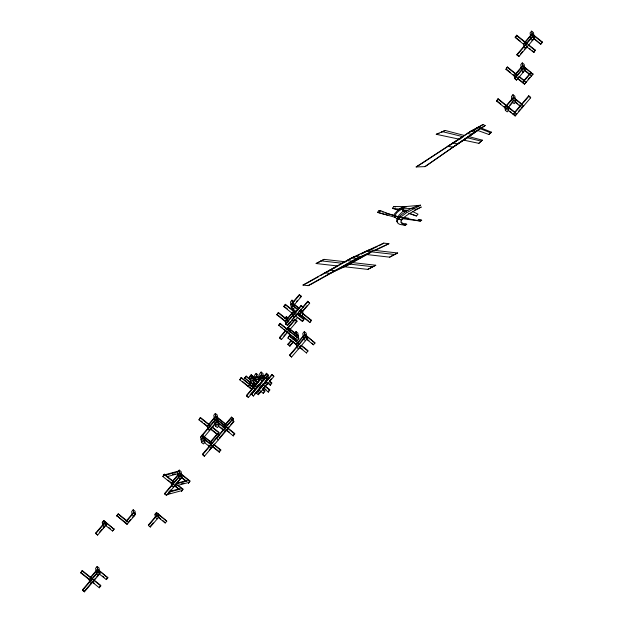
<?xml version="1.0" encoding="UTF-8"?>
<svg xmlns="http://www.w3.org/2000/svg" width="623" height="623" viewBox="0 0 623 623"><rect width="100%" height="100%" fill="white"/><g stroke="black" fill="none" stroke-linecap="round" stroke-linejoin="round"><path stroke-width="0.93" d="M285.684 321.865L276.955 314.856L278.395 312.489L287.974 320.175M292.662 313.681L283.924 306.672L285.373 304.304L295.909 312.762M276.955 314.856L278.395 312.489M283.924 306.672L285.373 304.304M523.99 44.591L515.252 37.582L516.701 35.215L526.887 43.392M515.252 37.582L516.701 35.215M105.248 525.189L112.529 531.03L114.064 529.231L103.784 520.478L102.25 522.284L102.748 525.43L104.594 526.91M293.822 301.633L291.985 300.154L290.45 301.96L291.369 307.692L296.47 311.78M102.336 522.853L103.87 521.046L114.064 529.231M105.622 521.957L106.128 525.111L97.616 535.095L95.778 533.615L95.685 533.047L104.197 523.063L106.035 524.543L102.997 528.102M290.863 304.538L299.375 294.554L301.306 296.603L294.009 305.161M95.778 533.615L104.29 523.632L103.784 520.478M290.957 305.106L299.468 295.123L299.375 294.554M99.345 532.385L101.775 529.534M291.369 307.692L292.903 305.893L291.985 300.154M296.353 301.734L297.568 300.309M299.998 297.459L301.213 296.034M298.682 338.227L280.132 323.337L278.598 325.136L297.233 340.594L298.767 338.795L297.849 333.056L296.011 331.584L294.477 333.383M134.007 516.202L132.169 514.723L131.663 511.576L133.197 509.77L135.035 511.249L135.541 514.403L127.03 524.387L116.75 515.634L118.284 513.835L127.022 520.844M210.605 425.665L200.411 417.48L198.971 419.847L207.708 426.864M284.797 318.408L286.339 316.609L288.176 318.08M278.691 325.704L280.132 323.337M293.207 309.172L294.741 307.365L294.235 304.219M116.844 516.202L118.284 513.835M198.971 419.847L200.411 417.48M534.277 37.793L532.439 36.321L516.958 54.489L517.043 55.058L518.881 56.529L534.37 38.361L533.452 32.622L531.614 31.15L530.08 32.949L530.998 38.688L532.836 40.16M384.773 214.483L377.499 212.35L379.033 210.551L380.661 210.699L388.721 213.985L398.65 216.843M285.723 320.393L293.721 311.009L294.227 314.156L296.065 315.635L295.98 315.067M285.303 321.561L293.815 311.578M523.608 44.288L532.12 34.304L542.314 42.481L540.772 44.28L533.498 38.439M301.111 305.41L303.043 307.451L301.111 305.41L285.63 323.578L286.853 324.56M302.256 307.684L307.731 301.259L307.824 301.828L287.553 325.619L285.716 324.147L301.205 305.979M253.958 387.67L241.233 377.452L239.793 379.82L251.785 389.453M239.793 379.82L241.233 377.452M517.043 55.058L532.533 36.882L531.614 31.15M113.978 528.662L112.529 531.03M288.075 324.334L290.505 321.484M291.72 320.058L296.875 314.015M298.697 311.874L301.127 309.024M517.573 75.157L507.379 66.973L505.938 69.34L514.668 76.356M505.938 69.34L507.379 66.973M520.618 53.819L522.44 51.686M524.262 49.544L526.692 46.686M531.847 40.643L533.062 39.218M250.586 383.145L244.668 377.904L246.202 376.097L250.571 379.609M287.569 332.355L281.495 339.488L279.657 338.009L279.563 337.44L295.045 319.272L296.976 321.32L289.679 329.879M244.761 378.473L246.202 376.097M302.272 311.298L307.139 305.589M215.332 413.415L213.79 415.222L215.542 426.124L217.38 427.596L218.914 425.797L217.17 414.895L215.332 413.415L217.077 424.318L218.914 425.797M279.657 338.009L285.731 330.883M286.627 329.824L295.138 319.84L295.045 319.272M295.388 320.051L297.817 317.193M299.032 315.768L300.255 314.342M302.365 311.866L309.662 303.308L307.731 301.259M89.517 579.912L80.78 572.903L82.228 570.536L91.69 578.128M80.78 572.903L82.228 570.536M162.907 476.548L164.355 474.181L162.907 476.548L171.644 483.557M398.51 210.044A13.776 3.302 -5.3 0 1 396.096 209.468L392.412 208.292L393.946 206.493L403.938 206.649M126.321 520.914L133.618 512.355L135.456 513.835L132.411 517.402M208.448 424.559L215.745 416L225.931 424.185M283.831 336.07L285.653 333.928M295.061 322.893L296.883 320.752M254.815 377.67L251.178 374.742L249.644 376.549L250.563 382.281L252.401 383.76L253.935 381.954L253.016 376.222M133.197 509.77L133.704 512.924L125.192 522.907L125.106 522.339L126.329 523.328M207.327 426.553L215.831 416.569L226.024 424.754M249.737 377.117L251.271 375.311L254.908 378.239M250.057 379.127L251.591 377.328L258.14 382.592M128.766 521.677L130.589 519.535M288.877 333.889L290.419 332.082L289.913 328.936M200.762 437.323L216.243 419.154L226.437 427.331M250.15 379.695L251.684 377.896L257.509 382.577M256.146 373.395L254.612 375.194L255.531 380.926L257.369 382.405L258.903 380.606L257.984 374.867L256.146 373.395L257.065 379.127L258.903 380.606M201.081 439.34L202.615 437.541L211.353 444.549M215.036 422.97L216.57 421.171L225.308 428.18M299.593 343.904L289.399 335.727L287.951 338.094L296.688 345.111M214.958 423.624L209.484 430.041L209.577 430.61L207.739 429.138L207.233 425.984M297.366 313.93L303.915 319.186L302.474 321.554L303.401 319.786M517.199 78.381L524.48 84.23L532.992 74.246L522.713 65.493L514.201 75.476L514.707 78.63L516.545 80.102L525.049 70.119L524.13 64.387L522.292 62.907L520.758 64.714L521.677 70.446L523.515 71.925M201.174 439.908L202.709 438.109L212.902 446.286L212.809 445.718M215.13 423.539L216.664 421.74L226.85 429.917L226.764 429.348L220.075 437.198M287.951 338.094L289.399 335.727M250.563 382.281L252.097 380.482L251.178 374.742M203.814 437.369L215.044 424.193M249.27 384.531L251.092 382.397M253.522 379.539L256.567 375.973L260.928 379.485M251.186 382.966L248.141 386.533L248.055 385.964M254.223 379.399L256.653 376.541L260.297 379.469M535.243 50.097L533.802 52.464L535.243 50.097L527.961 44.256M541.192 43.112L542.22 41.912L532.026 33.735L523.515 43.719L524.021 46.873L525.859 48.345L525.765 47.776M261.356 381.533L263.786 378.683L261.948 377.203L246.467 395.371L246.552 395.94L248.39 397.419L263.879 379.251L262.961 373.512L261.123 372.04L259.589 373.839L260.507 379.571L262.345 381.05M204.04 436.427L204.959 442.166L203.425 443.965L201.587 442.486L203.121 440.687L202.202 434.955M215.542 426.124L217.077 424.318M514.287 76.045L522.798 66.061L532.992 74.246M96.767 576.68L99.805 573.113L97.967 571.634L82.485 589.81L82.571 590.378L84.409 591.85L99.898 573.682L98.979 567.942L97.141 566.471L95.607 568.269L96.526 574.009L98.364 575.481M177.734 471.915L179.268 470.116L181.106 471.588L182.025 477.327L166.536 495.495L164.698 494.023L164.612 493.455L180.094 475.279L181.932 476.759L175.857 483.892M251.108 386.011L252.323 384.586M255.531 380.926L257.065 379.127M254.239 383.013L249.979 388.004L249.893 387.436M254.239 383.176L253.024 384.609L253.53 387.755L255.368 389.235L255.274 388.666M258.498 378.184L261.535 374.625L265.904 378.13M293.495 341.91L289.843 346.193L287.919 344.153L290.957 340.586M292.779 338.445L293.994 337.02M253.117 385.178L254.939 383.036M258.584 378.753L261.629 375.194L267.454 379.866M288.005 344.714L291.657 340.438M292.872 339.013L294.087 337.588M295.302 336.163L296.517 334.73M514.707 78.63L523.211 68.647L522.292 62.907M515.151 112.452L498.065 98.73L496.617 101.105L505.354 108.114M90.257 577.614L97.554 569.056L107.841 577.801L106.299 579.6L99.026 573.76M172.392 481.26L179.681 472.701L189.875 480.878L188.434 483.246L189.875 480.878M496.617 101.105L498.065 98.73M89.136 579.608L97.647 569.624L107.841 577.801M171.263 483.253L179.774 473.27L189.968 481.447M246.552 395.94L262.042 377.772L261.123 372.04M292.187 342.775L289.757 345.625L289.843 346.193M310.34 321.413L311.36 320.214L299.367 310.581M522.526 72.408L523.748 70.983M295.395 339.114L296.93 337.316L296.011 331.584M263.467 376.837L266.504 373.27L268.435 375.311L266.005 378.161M297.919 312.948L309.919 322.582L311.36 320.214M294.71 340.485L295.925 339.06M263.56 377.406L266.597 373.839L266.504 373.27M82.571 590.378L98.06 572.202L97.141 566.471M164.698 494.023L180.187 475.847L179.268 470.116M250.127 394.709L252.556 391.859M253.771 390.434L256.808 386.867M257.712 385.816L258.927 384.383M210.239 442.034L217.536 433.476L219.374 434.947M224.194 425.665L231.483 417.106L233.321 418.586L232.2 420.58M306.975 338.305L305.138 336.833L289.656 355.001L289.742 355.569L291.58 357.041L307.069 338.873L306.15 333.141L304.312 331.662L302.778 333.461L303.697 339.2L305.535 340.672M259.627 384.407L266.924 375.848L268.762 377.328L268.848 377.896L253.366 396.064L251.435 394.016L258.124 386.174M209.624 443.428L217.622 434.044L217.536 433.476M223.065 427.658L231.577 417.675L231.483 417.106M251.528 394.585L267.01 376.417L266.924 375.848M212.404 427.105L218.961 432.37L217.513 434.737L210.231 428.889M84.409 591.85L84.323 591.282L92.827 581.298L92.92 581.866L91.083 580.387L90.576 577.241M93.123 580.955L95.553 578.105M168.88 492.077L170.702 489.935M174.642 485.317L173.513 487.311L171.675 485.839L171.169 482.685M210.652 444.62L231.896 419.692L233.734 421.164L233.827 421.732L204.391 456.27L202.459 454.229L209.756 445.671M202.553 454.798L231.99 420.26L231.896 419.692M232.106 420.011L233.321 418.586M296.307 344.799L304.818 334.816L315.012 343L313.478 344.799L306.197 338.951M254.488 394.071L256.917 391.213M258.132 389.788L261.177 386.221M262.073 385.17L263.288 383.745M265.11 381.603L268.762 377.328M257.626 391.236L263.093 384.819M264.596 383.059L271.893 374.501L273.731 375.973L273.824 376.541L258.335 394.709L255.422 392.373M271.893 374.501L271.986 375.069L256.497 393.238L256.403 392.669M209.164 450.001L210.379 448.568M214.312 443.95L211.275 447.516L211.368 448.085L204.087 442.244M227.052 429.013L229.482 426.155M230.697 424.73L233.734 421.164M523.772 80.756L531.061 72.198L531.154 72.766L522.642 82.75L522.557 82.181M289.742 355.569L305.231 337.401L304.312 331.662M157.938 517.121L165.22 522.97L166.754 521.163L156.474 512.418L154.932 514.216L155.439 517.37L157.276 518.842M512.978 94.673L511.444 96.472L512.363 102.211L514.201 103.683L515.735 101.884L514.816 96.144L512.978 94.673L513.897 100.404L515.735 101.884M155.026 514.785L156.56 512.986L166.754 521.163M258.755 393.541L260.679 391.291M262.501 389.149L264.931 386.299M266.434 384.531L267.649 383.106M269.479 380.965L271.301 378.823M300.294 346.154L298.557 348.857L296.719 347.385L296.213 344.231L304.725 334.247L315.012 343M524.48 84.23L525.929 81.862L526.014 82.431L518.733 76.582M528.039 79.378L529.861 77.244M531.684 75.103L532.899 73.678M158.312 513.889L158.81 517.043L150.307 527.027L148.469 525.555L156.973 515.571L156.474 512.418M504.973 107.81L513.484 97.827L523.678 106.003L523.585 105.435L522.37 106.86M264.752 390.987L263.311 393.354L264.752 390.987L262.571 389.235M271.729 382.802L270.281 385.17L271.729 382.802L269.541 381.05M153.25 522.892L150.213 526.458L150.307 527.027M509.762 105.147L512.192 102.297M508.251 106.915L508.757 110.069L507.223 111.867L505.385 110.388L506.92 108.589L506.413 105.443M512.363 102.211L513.897 100.404M100.256 586.017L99.33 587.785L100.77 585.418L93.489 579.577M107.748 577.233L106.299 579.6M182.897 489.063L181.457 491.43L182.897 489.063L177.804 484.974M508.025 107.857L512.893 102.149M410.175 213.596L416.483 215.986L418.017 214.18L412.628 211.54M269.72 389.632L268.279 391.999L269.72 389.632L265.359 386.128M219.724 451.044L220.752 449.837L214.195 444.581M234.7 433.476L233.259 435.843L234.7 433.476L227.418 427.627M212.03 446.364L219.304 452.212L220.752 449.837M299.219 347.136L306.5 352.984L307.941 350.617L301.392 345.352M514.45 112.522L528.725 95.778L530.562 97.25L530.648 97.819L515.166 115.987L507.885 110.146M528.725 95.778L528.81 96.347L513.329 114.515L513.235 113.947M515.166 115.987L516.607 113.62L516.701 114.188L498.151 99.298M518.718 111.143L520.548 109.002M476.47 130.02L488.923 134.49L491.407 132.162L478.534 126.975L475.972 128.673M394.741 217.053L396.501 218.424A13.745 3.294 -5.3 0 0 398.409 218.93L406.087 213.004L420.595 205.224C411.951 207.054 403.408 212.186 397.225 218.657L401.57 220.044L403.104 218.245L398.759 216.859A13.831 3.317 -5.3 0 1 395.364 216.111L394.157 215.418L396.041 216.181M488.923 134.49L491.407 132.162M463.372 140.058L478.838 143.345L482.303 140.144L468.021 136.421M478.838 143.345L482.303 140.144M377.499 212.35L378.683 212.622L380.661 210.699M398.416 218.93L400.394 217.006L398.704 216.851L396.874 219.288L396.695 221.258L397.676 222.427M400.394 217.006L397.529 220.184A3.489 1.947 -43.3 0 0 397.092 221.741C397.926 225.355 403.19 224.646 405.799 225.176C401.586 225.425 399.055 220.721 403.104 218.245A13.831 3.317 -5.3 0 1 402.59 218.182M403.813 210.512L398.969 215.184A3.489 1.947 -43.3 0 0 398.494 216.749L398.549 217.209M421.981 163.397L472.592 130.23L475.894 131.352L425.026 166.621L416.141 166.948L471.011 131.095L482.957 124.545L485.161 125.542L480.808 128.439M468.753 136.756L477.296 130.768M463.785 140.144L480.146 128.688M425.026 166.621L474.485 132.232L485.161 125.542M480.863 125.955L482.957 124.545M471.767 131.321L477.382 127.606L490.792 132.839M472.958 130.666L474.555 129.615M414.575 208.246L399.592 209.032L403.151 206.68L405.791 206.556L406.352 207.085M465.638 138.937L453.131 147.075L447.641 146.366L455.981 141.483M468.901 136.647L457.773 143.851L452.757 143.025L461.986 137.667M478.036 130.191L471.315 134.436L467.569 133.345L480.092 126.383M401.002 209.04L405.791 206.556L403.151 206.68L401.819 207.521L397.552 210.605L394.624 213.798A3.489 1.947 -43.3 0 0 394.157 215.363L394.211 215.823M416.141 166.948L421.249 163.841M405.791 206.556C402.022 209.46 395.013 211.719 394.818 217.209L394.772 215.838M337.876 265.998L316.118 263.521L324.124 259.37L345.89 261.839M324.124 259.37L316.118 263.521M320.37 275.662L354.783 256.411L359.899 256.995L311.298 284.181L308.112 285.646L302.988 285.061L351.59 257.875L383.784 243.118L388.908 243.702L374.361 250.859M306.181 283.597L318.703 276.596M361.083 254.028L366.09 251.233L394.484 254.457L397.676 252.993L369.283 249.768L364.276 252.572M378.971 245.812L383.784 243.118M308.112 285.646L356.706 258.459L388.908 243.702M344.503 266.753L371.215 251.809M370.226 252.681L347.696 265.289L330.003 273.396L324.879 272.812L330.19 270.382M343.172 266.597L367.772 269.393L375.778 265.242L352.12 262.548M366.005 254.464L389.663 257.151L394.484 254.457M375.778 265.242L367.772 269.393M397.676 252.993L389.663 257.151M441.388 132.31L445.126 130.456L464.33 135.456M459.984 139.342L436.248 134.295L445.126 130.456M351.201 258.545L346.777 260.57L351.894 261.154L369.937 252.883M352.968 257.727L359.16 254.893M361.278 253.919L364.813 252.299M369.237 250.275L377.203 246.63M335.89 267.283L329.699 270.117L334.816 270.701L352.509 262.594M302.988 285.061L305.387 283.963M436.248 134.295L438.981 133.361M163.88 475.038L178.801 470.98M165.048 475.302L179.027 471.494M172.446 474.609L175.242 473.846M167.081 476.65L178.271 473.605M176.379 483.316L186.635 480.52M175.678 484.087L188.73 480.535M181.215 483.9L184.011 483.137M173.981 486.446L188.901 482.389M169.401 491.5L179.658 488.705M168.701 492.271L181.752 488.72M167.712 493.86L170.507 493.097M167.011 494.631L181.924 490.574M420.595 205.224L405.9 206.548M414.653 209.99L421.288 207.007L409.295 213.627L404.794 216.773L401.57 220.044L400.877 219.826M407.979 210.372L402.622 210.387M399.592 209.032L401.788 209.024L403.938 210.418L402.544 210.387M400.246 209.04L394.608 208.721A13.745 3.294 -5.3 0 1 392.412 208.292M418.01 219.888L421.771 220.238L418.82 219.654M405.059 224.124L406.858 224.296L403.003 223.431L400.854 222.1M351.59 257.875L356.706 258.459M320.931 260.835L342.697 263.303M347.042 263.794L372.593 266.699M408.774 218.284L404.101 217.497M402.178 218.634L420.712 221.118L402.762 217.777M398.261 216.352L399.678 216.648M394.655 217.178L378.683 212.622M386.073 214.81L387.413 215.13M441.902 131.523L463.481 136.811M466.292 137.496L481.306 141.172M397.178 216.477L398.93 217.123M394.001 215.379L385.38 212.934M471.011 131.095L474.485 132.232M416.483 215.986L408.75 213.385M382.086 211.773L383.161 212.17M393.946 206.493L395.418 207.077M379.033 210.551L380.022 210.971M404.763 211.734L402.933 210.862M406.5 211.851L401.788 209.024M403.151 206.68L403.79 207.194M532.533 36.882L534.37 38.361M534.861 39.039L540.772 44.28M516.786 35.784L526.98 43.96M528.055 44.825L535.336 50.665M527.393 46.546L525.555 45.066L525.049 41.92M515.159 37.014L520.26 41.102M529.34 48.392L530.796 49.56M532.252 50.728L533.709 51.896M526.521 46.624L533.802 52.464M516.958 54.489L518.18 55.47M524.963 69.55L523.125 68.078L514.614 78.062L516.545 80.102M523.211 68.647L525.049 70.119M525.539 70.804L529.908 74.308M524.177 70.204L531.458 76.045L531.364 75.476M519.372 76.598L524.473 80.694M507.472 67.541L517.666 75.726M518.079 78.303L516.241 76.831L515.735 73.678M506.569 69.355L510.214 72.276M513.126 74.62L514.582 75.788M519.294 79.573L524.395 83.661M528.81 96.347L530.648 97.819M522.129 104.267L513.391 97.258L504.879 107.242L505.385 110.388M516.226 102.561L517.682 103.73M519.138 104.898L520.594 106.066M514.863 101.962L522.144 107.802L522.051 107.234M506.92 108.589L508.757 110.069M497.255 101.121L500.892 104.041M503.805 106.377L505.261 107.545M509.98 111.33L511.436 112.498M512.893 113.666L515.073 115.419M299.468 295.123L301.306 296.603M307.824 301.828L309.662 303.308M292.397 302.739L299.679 308.587M301.135 309.756L302.591 310.924L303.097 314.07L301.563 315.877L298.557 312.964M292.491 303.308L299.04 308.564M300.496 309.74L302.685 311.492M297.911 309.413L292.818 305.325L291.276 307.123L293.464 308.876M292.903 305.893L298.004 309.981M299.461 311.15L311.453 320.783M301.82 315.581L308.369 320.845M285.459 304.873L295.652 313.05L295.559 312.481M296.727 313.914L304.008 319.755M283.839 306.103L287.476 309.024M298.744 318.065L302.381 320.985M295.193 315.713L302.474 321.554M295.138 319.84L296.976 321.32M292.335 319.996L293.558 320.985M278.489 313.058L288.675 321.234M289.088 323.82L287.25 322.34L286.339 316.609M276.861 314.288L284.143 320.129M305.231 337.401L307.069 338.873M306.835 338.967L309.016 340.726M311.928 343.063L313.478 344.799M288.683 327.947L298.261 335.641M288.161 328.025L298.355 336.21M280.225 323.905L298.767 338.795M280.778 326.888L282.235 328.056M283.691 329.224L288.792 333.321M289.866 334.177L294.959 338.273M289.485 336.295L299.679 344.472M300.753 345.337L308.035 351.185M290.045 339.278L296.595 344.542M299.858 347.151L302.77 349.495M279.563 337.44L281.495 339.488M287.919 344.153L289.142 345.134M289.656 355.001L291.58 357.041M271.986 375.069L273.824 376.541M266.597 373.839L268.435 375.311M267.01 376.417L268.848 377.896M269.634 381.619L271.815 383.371M262.042 377.772L263.879 379.251M268.739 383.433L270.195 384.601M265.188 381.081L270.281 385.17M264.666 382.974L266.846 384.726L266.753 384.157M262.4 384.189L265.312 386.525L265.219 385.956M265.445 386.696L269.814 390.2M259.69 384.329L261.878 386.081M263.817 387.927L266.005 389.679M263.186 387.911L268.279 391.999M252.097 380.482L253.935 381.954M253.693 382.055L255.882 383.807M246.295 376.666L250.664 380.178M253.063 382.039L260.336 387.88L260.25 387.311M262.657 389.803L264.845 391.556M256.902 387.436L255.064 385.956L254.682 383.597M244.668 377.904L250.493 382.577M258.21 389.266L263.311 393.354M241.327 378.021L253.32 387.646M257.688 391.158L259.869 392.911L259.783 392.342M242.612 381.595L248.437 386.268M248.779 386.548L251.692 388.884M251.435 394.016L252.658 395.005M246.467 395.371L248.39 397.419M231.577 417.675L233.415 419.147M231.99 420.26L233.827 421.732M225.97 426.459L216.158 418.586L200.668 436.754L201.587 442.486M227.512 428.196L234.793 434.044M226.616 430.01L229.529 432.354M225.978 429.995L233.259 435.843M220.129 427.059L223.774 429.979M218.034 425.875L225.316 431.716L225.23 431.147M200.505 418.049L210.317 425.922M211.773 427.09L219.047 432.938M217.622 434.044L218.852 435.025M201.065 421.031L202.514 422.199M203.97 423.367L207.615 426.296M210.87 428.904L217.427 434.169M202.934 435.539L212.396 443.132M202.296 435.524L212.49 443.701M213.564 444.565L220.838 450.406M212.661 446.38L218.486 451.06M203.121 440.687L204.959 442.166M208.362 445.18L209.819 446.348M202.459 454.229L204.391 456.27M180.187 475.847L182.025 477.327M181.791 477.42L185.428 480.341M181.153 477.405L186.246 481.493M180.491 479.126L178.653 477.654L177.859 472.701M166.536 475.933L173.817 481.774M164.441 474.749L174.253 482.623M177.166 484.959L182.991 489.631M167.914 480.068L171.551 482.989M174.814 485.605L178.451 488.525M174.175 485.59L178.544 489.094M158.725 516.475L156.887 515.003L148.375 524.987L148.469 525.555M156.973 515.571L158.81 517.043M158.577 517.137L160.757 518.889M162.946 520.649L165.22 522.97M133.704 512.924L135.541 514.403M118.378 514.403L128.564 522.588M116.75 515.634L124.756 522.066M104.29 523.632L106.128 525.111M108.799 527.541L110.255 528.709M95.685 533.047L97.616 535.095M98.06 572.202L99.898 573.682M102.569 576.111L104.025 577.28M82.314 571.104L92.508 579.281M93.582 580.145L100.864 585.986M80.686 572.335L88.7 578.759M92.687 581.96L94.143 583.128M92.048 581.944L99.33 587.785M82.485 589.81L84.323 591.282M398.518 216.82L398.603 217.084M542.22 41.912L542.314 42.481M518.795 55.961L518.881 56.529M521.747 103.963L521.84 104.532M520.213 105.762L520.306 106.331M309.826 322.013L309.919 322.582M300.878 310.231L301.259 312.598L299.725 314.397L299.632 313.828M306.407 352.416L306.5 352.984M300.006 346.489L300.091 347.058L298.253 345.586L297.747 342.432M294.438 316.866L294.531 317.434L292.693 315.962L292.187 312.808M297.148 340.026L297.233 340.594M288.075 327.457L288.581 330.611L287.039 332.409L286.954 331.841M287.468 325.05L287.553 325.619M285.217 320.993L285.716 324.147M264.915 382.678L265.009 383.246M263.381 384.484L263.474 385.053M259.947 384.033L260.032 384.601M258.413 385.839L258.498 386.408M258.241 394.141L258.335 394.709M253.273 395.496L253.366 396.064M251.427 385.637L251.513 386.205M249.589 384.157L249.675 384.726M224.514 425.291L225.012 428.445M223.392 429.675L223.478 430.244M219.787 437.533L219.88 438.101L217.949 436.061M218.252 439.332L218.346 439.9L216.415 437.86M219.218 451.644L219.304 452.212M211.018 428.242L211.111 428.811L209.273 427.339L208.767 424.185M210.558 441.66L211.065 444.814M209.437 446.045L209.53 446.613M174.962 484.943L175.047 485.512L173.21 484.032L172.703 480.886M166.45 494.927L166.536 495.495M126.944 523.818L127.03 524.387M91.293 583.097L91.386 583.665L89.548 582.194L89.042 579.04"/></g></svg>
